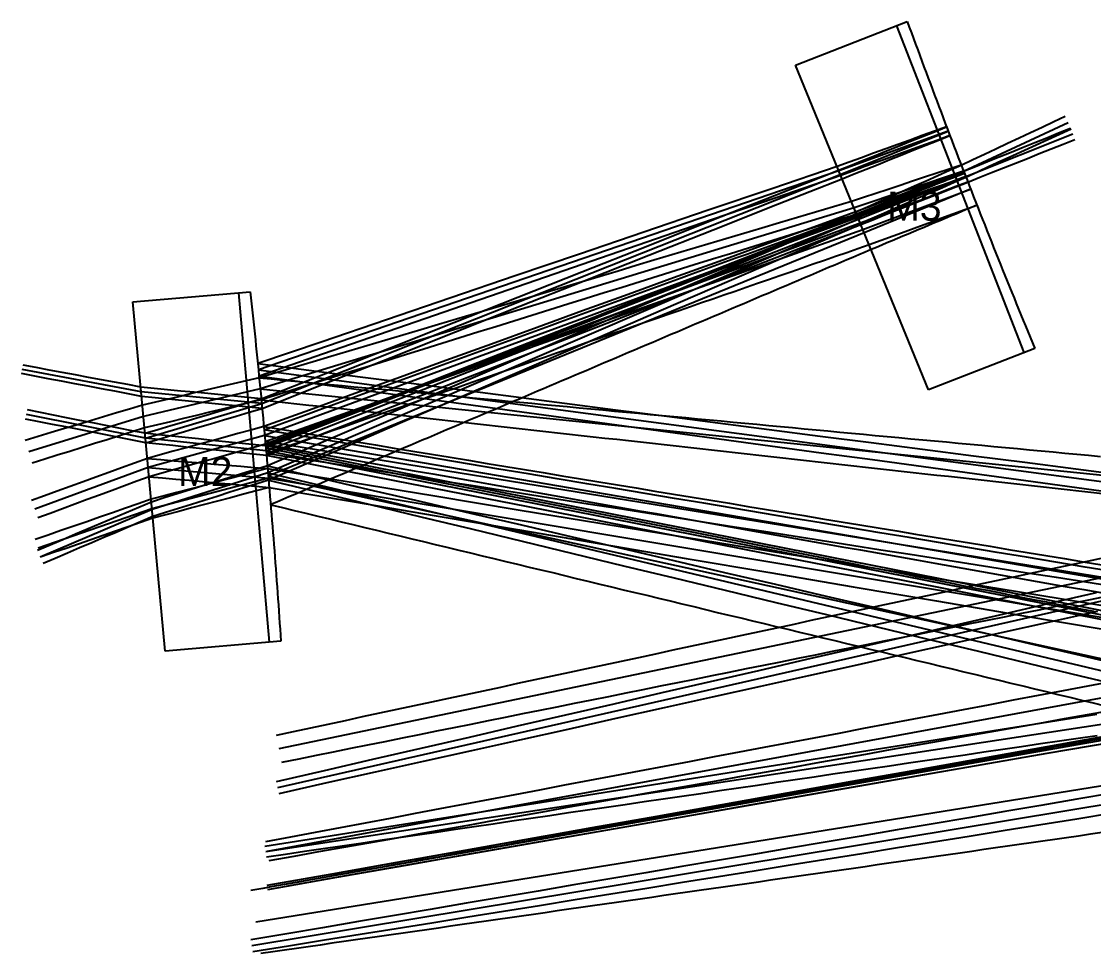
# Model space of a CAD drawing. Header units: millimetres. Extents: x -105 to 689, y -28 to 370.
# Drawn here: x -105.1 to 353.1, y -28.3 to 370.2 of the extents above; entities that cross this region are included whole.
import ezdxf

# ---------------------------------------------------------------- set-up
doc = ezdxf.new("R2010")
doc.units = ezdxf.units.MM
for name, color, linetype in [('main_beam', 255, 'Continuous'), ('main_beam_width', 255, 'Continuous'), ('Mirrors', 255, 'Continuous'), ('source_beam', 255, 'Continuous'), ('source_beam_width', 255, 'Continuous'), ('text', 255, 'Continuous')]:
    doc.layers.add(name, color=color, linetype=linetype)

msp = doc.modelspace()

# ---------------------------------------------------------------- linework, layer by layer
at = {"layer": 'main_beam'}
for p, q in [((297.59, 306.19), (342.32, 327)), ((291.04, 323.23), (244.27, 306.25)), ((244.89, 304.75), (291.04, 323.23)), ((298.51, 303.82), (344.25, 322.14)), ((244.27, 306.25), (-3.86, 221.25)), ((-2.45, 206.79), (244.89, 304.75)), ((297.59, 306.19), (250.76, 290.43)), ((252.45, 286.3), (297.59, 306.19)), ((298.51, 303.82), (252.45, 286.3)), ((252.72, 285.65), (298.51, 303.82)), ((254.51, 281.29), (300.61, 298.45)), ((300.61, 298.45), (255.1, 279.84)), ((250.76, 290.43), (-3.06, 213.14)), ((252.45, 286.3), (-1.18, 193.21)), ((-0.59, 186.64), (252.72, 285.65)), ((252.72, 285.65), (0.25, 177.18)), ((-0.94, 190.54), (254.51, 281.29)), ((255.1, 279.84), (0.37, 175.78)), ((-53.95, 211.87), (-104.8, 221.42)), ((-3.86, 221.25), (498.76, 154.61)), ((-2.45, 206.79), (-53.95, 211.87)), ((-3.06, 213.14), (-52.97, 201.27)), ((-3.06, 213.14), (498.41, 161.79)), ((-52.13, 192.06), (-2.45, 206.79)), ((-52.13, 192.06), (-102.96, 202.13)), ((-52.97, 201.27), (-102.02, 186.21)), ((-1.18, 193.21), (-50.97, 179.44)), ((-1.18, 193.21), (499.98, 107.35)), ((-0.59, 186.64), (-52.13, 192.06)), ((499.96, 109.3), (-0.94, 190.54)), ((499.94, 88.15), (-0.59, 186.64)), ((-50.97, 179.44), (-99.46, 161.66)), ((-50.97, 179.44), (0.44, 174.98)), ((0.44, 174.98), (-49.35, 161.84)), ((0.25, 177.18), (-49.33, 161.59)), ((0.25, 177.18), (499.29, 58.81)), ((0.37, 175.78), (499.53, 66.42)), ((0.44, 174.98), (499.97, 91.55)), ((-49.35, 161.84), (-97.99, 144.94)), ((-49.33, 161.59), (-97.12, 141.19)), ((498.41, 161.79), (4.88, 59.14)), ((498.76, 154.61), (4.29, 42.55)), ((499.98, 107.35), (-0.09, 15.36)), ((499.97, 91.55), (-0.69, 15.16)), ((0, 0), (499.94, 88.15)), ((499.53, 66.42), (-4.97, -14.85)), ((499.29, 58.81), (-6.7, -25.04))]:
    msp.add_line(p, q, dxfattribs=at)
at = {"layer": 'main_beam_width'}
for points in [[(296.6, 308.76), (301.54, 311.08), (306.48, 313.41), (311.42, 315.73), (316.36, 318.06), (321.31, 320.38), (326.25, 322.7), (331.19, 325.03), (336.13, 327.35), (341.07, 329.68)], [(290.32, 325.1), (285.12, 323.22), (279.92, 321.34), (274.71, 319.45), (269.51, 317.57), (264.3, 315.69), (259.1, 313.81), (253.9, 311.92), (248.69, 310.04), (243.49, 308.16)], [(244.13, 306.59), (249.26, 308.65), (254.4, 310.71), (259.53, 312.76), (264.66, 314.82), (269.79, 316.87), (274.93, 318.93), (280.06, 320.99), (285.19, 323.04), (290.32, 325.1)], [(291.75, 321.37), (286.56, 319.48), (281.37, 317.58), (276.18, 315.69), (271, 313.8), (265.81, 311.91), (260.62, 310.01), (255.43, 308.12), (250.24, 306.23), (245.06, 304.34)], [(245.64, 302.91), (250.76, 304.96), (255.89, 307.02), (261.01, 309.07), (266.13, 311.12), (271.26, 313.17), (276.38, 315.22), (281.5, 317.27), (286.63, 319.32), (291.75, 321.37)], [(297.61, 306.14), (302.69, 308.18), (307.76, 310.23), (312.84, 312.27), (317.91, 314.32), (322.99, 316.36), (328.06, 318.41), (333.14, 320.45), (338.21, 322.5), (343.28, 324.54)], [(298.59, 303.63), (303.58, 305.93), (308.58, 308.23), (313.58, 310.53), (318.58, 312.83), (323.57, 315.12), (328.57, 317.42), (333.57, 319.72), (338.57, 322.02), (343.56, 324.32)], [(299.41, 301.51), (304.5, 303.53), (309.59, 305.56), (314.68, 307.58), (319.77, 309.61), (324.85, 311.64), (329.94, 313.66), (335.03, 315.69), (340.12, 317.71), (345.21, 319.74)], [(243.49, 308.16), (215.98, 298.8), (188.47, 289.43), (160.95, 280.07), (133.44, 270.71), (105.93, 261.35), (78.42, 251.99), (50.91, 242.63), (23.39, 233.27), (-4.12, 223.91)], [(296.6, 308.76), (291.38, 307.03), (286.16, 305.29), (280.94, 303.56), (275.73, 301.83), (270.51, 300.1), (265.29, 298.37), (260.07, 296.64), (254.85, 294.9), (249.63, 293.17)], [(251.46, 288.72), (256.47, 290.95), (261.49, 293.18), (266.51, 295.4), (271.52, 297.63), (276.54, 299.85), (281.55, 302.08), (286.57, 304.31), (291.58, 306.53), (296.6, 308.76)], [(245.06, 304.34), (217.43, 294.81), (189.8, 285.29), (162.17, 275.76), (134.54, 266.23), (106.92, 256.71), (79.29, 247.18), (51.66, 237.65), (24.04, 228.12), (-3.59, 218.59)], [(-2.64, 208.84), (24.78, 219.69), (52.2, 230.55), (79.62, 241.41), (107.04, 252.27), (134.46, 263.14), (161.88, 274), (189.29, 284.86), (216.71, 295.73), (244.13, 306.59)], [(-2.25, 204.74), (25.29, 215.66), (52.83, 226.57), (80.37, 237.48), (107.92, 248.39), (135.46, 259.29), (163.01, 270.2), (190.55, 281.11), (218.09, 292.01), (245.64, 302.91)], [(297.61, 306.14), (292.49, 304.2), (287.36, 302.27), (282.23, 300.33), (277.1, 298.4), (271.97, 296.46), (266.84, 294.53), (261.72, 292.59), (256.59, 290.66), (251.46, 288.72)], [(251.8, 287.89), (256.89, 289.92), (261.98, 291.94), (267.07, 293.97), (272.16, 296), (277.25, 298.03), (282.34, 300.05), (287.43, 302.08), (292.52, 304.11), (297.61, 306.14)], [(251.83, 287.82), (256.95, 289.76), (262.08, 291.7), (267.2, 293.64), (272.33, 295.58), (277.45, 297.51), (282.58, 299.45), (287.7, 301.39), (292.83, 303.33), (297.95, 305.27)], [(298.59, 303.63), (293.4, 301.86), (288.21, 300.09), (283.02, 298.32), (277.83, 296.54), (272.64, 294.77), (267.45, 293), (262.26, 291.23), (257.07, 289.46), (251.88, 287.69)], [(297.95, 305.27), (295.66, 304.36), (293.37, 303.45), (291.08, 302.54), (288.79, 301.62), (286.5, 300.71), (284.21, 299.8), (281.92, 298.89), (279.63, 297.98), (277.34, 297.07), (275.05, 296.16), (272.76, 295.25), (270.47, 294.34), (268.18, 293.42), (265.89, 292.51), (263.6, 291.6), (261.31, 290.69), (259.02, 289.78), (256.73, 288.87), (254.44, 287.96), (252.15, 287.05)], [(253.44, 283.88), (258.46, 286.08), (263.48, 288.27), (268.49, 290.47), (273.51, 292.66), (278.52, 294.85), (283.54, 297.05), (288.56, 299.24), (293.57, 301.44), (298.59, 303.63)], [(299.41, 301.51), (294.31, 299.55), (289.2, 297.59), (284.09, 295.63), (278.98, 293.68), (273.87, 291.72), (268.77, 289.76), (263.66, 287.8), (258.55, 285.84), (253.44, 283.88)], [(253.64, 283.41), (258.73, 285.42), (263.81, 287.43), (268.9, 289.44), (273.98, 291.45), (279.07, 293.46), (284.15, 295.47), (289.24, 297.49), (294.33, 299.5), (299.41, 301.51)], [(249.63, 293.17), (241.96, 290.89), (234.29, 288.61), (226.62, 286.32), (218.95, 284.04), (211.28, 281.75), (203.61, 279.47), (195.94, 277.19), (188.27, 274.9), (180.59, 272.62), (172.92, 270.33), (165.25, 268.05), (157.58, 265.77), (149.91, 263.48), (142.24, 261.2), (134.57, 258.92), (126.9, 256.63), (119.22, 254.35), (111.55, 252.06), (103.88, 249.78), (96.21, 247.5), (88.54, 245.21), (80.87, 242.93), (73.2, 240.65), (65.53, 238.36), (57.86, 236.08), (50.18, 233.8), (42.51, 231.51), (34.84, 229.23), (27.17, 226.94), (19.5, 224.66), (11.83, 222.38), (4.16, 220.09), (-3.51, 217.81)], [(251.46, 288.72), (232, 281.67), (212.54, 274.61), (193.08, 267.55), (173.62, 260.5), (154.16, 253.44), (134.7, 246.39), (115.24, 239.33), (95.78, 232.27), (76.31, 225.22), (56.85, 218.16), (37.39, 211.11), (17.93, 204.05), (-1.53, 197)], [(257.18, 274.76), (262.31, 276.64), (267.43, 278.51), (272.55, 280.39), (277.67, 282.26), (282.79, 284.13), (287.91, 286.01), (293.03, 287.88), (298.15, 289.76), (303.28, 291.63)], [(303.28, 291.63), (301.01, 290.68), (298.75, 289.73), (296.49, 288.78), (294.23, 287.83), (291.97, 286.88), (289.71, 285.93), (287.45, 284.98), (285.19, 284.03), (282.93, 283.08), (280.67, 282.13), (278.41, 281.18), (276.15, 280.23), (273.89, 279.28), (271.63, 278.33), (269.36, 277.38), (267.1, 276.43), (264.84, 275.48), (262.58, 274.53), (260.32, 273.58), (258.06, 272.63)], [(251.88, 287.69), (244.17, 285.29), (236.46, 282.89), (228.75, 280.49), (221.04, 278.09), (213.32, 275.68), (205.61, 273.28), (197.9, 270.88), (190.19, 268.48), (182.48, 266.08), (174.77, 263.68), (167.05, 261.28), (159.34, 258.88), (151.63, 256.48), (143.92, 254.08), (136.21, 251.67), (128.49, 249.27), (120.78, 246.87), (113.07, 244.47), (105.36, 242.07), (97.65, 239.67), (89.94, 237.27), (82.22, 234.87), (74.51, 232.46), (66.8, 230.06), (59.09, 227.66), (51.38, 225.26), (43.66, 222.86), (35.95, 220.46), (28.24, 218.06), (20.53, 215.66), (12.82, 213.26), (5.11, 210.85), (-2.61, 208.45)], [(-1.4, 195.61), (3.29, 197.31), (7.98, 199.02), (12.67, 200.73), (17.36, 202.44), (22.05, 204.15), (26.74, 205.85), (31.43, 207.56), (36.12, 209.27), (40.8, 210.98), (45.49, 212.68), (50.18, 214.39), (54.87, 216.1), (59.56, 217.81), (64.25, 219.51), (68.94, 221.22), (73.63, 222.93), (78.32, 224.64), (83.01, 226.34), (87.7, 228.05), (92.39, 229.76), (97.08, 231.47), (101.77, 233.18), (106.46, 234.88), (111.15, 236.59), (115.84, 238.3), (120.53, 240.01), (125.21, 241.71), (129.9, 243.42), (134.59, 245.13), (139.28, 246.84), (143.97, 248.54), (148.66, 250.25), (153.35, 251.96), (158.04, 253.67), (162.73, 255.37), (167.42, 257.08), (172.11, 258.79), (176.8, 260.5), (181.49, 262.21), (186.18, 263.91), (190.87, 265.62), (195.56, 267.33), (200.25, 269.04), (204.94, 270.74), (209.62, 272.45), (214.31, 274.16), (219, 275.87), (223.69, 277.57), (228.38, 279.28), (233.07, 280.99), (237.76, 282.7), (242.45, 284.41), (247.14, 286.11), (251.83, 287.82)], [(-0.77, 188.68), (27.29, 199.7), (55.36, 210.72), (83.42, 221.74), (111.49, 232.76), (139.55, 243.79), (167.61, 254.81), (195.68, 265.84), (223.74, 276.86), (251.8, 287.89)], [(252.15, 287.05), (249.59, 286.04), (247.04, 285.04), (244.49, 284.04), (241.93, 283.04), (239.38, 282.04), (236.82, 281.03), (234.27, 280.03), (231.72, 279.03), (229.16, 278.03), (226.61, 277.03), (224.05, 276.02), (221.5, 275.02), (218.95, 274.02), (216.39, 273.02), (213.84, 272.02), (211.28, 271.01), (208.73, 270.01), (206.18, 269.01), (203.62, 268.01), (201.07, 267.01), (198.51, 266), (195.96, 265), (193.41, 264), (190.85, 263), (188.3, 262), (185.74, 260.99), (183.19, 259.99), (180.64, 258.99), (178.08, 257.99), (175.53, 256.99), (172.97, 255.98), (170.42, 254.98), (167.87, 253.98), (165.31, 252.98), (162.76, 251.98), (160.2, 250.97), (157.65, 249.97), (155.1, 248.97), (152.54, 247.97), (149.99, 246.97), (147.43, 245.96), (144.88, 244.96), (142.33, 243.96), (139.77, 242.96), (137.22, 241.96), (134.67, 240.95), (132.11, 239.95), (129.56, 238.95), (127, 237.95), (124.45, 236.95), (121.9, 235.94), (119.34, 234.94), (116.79, 233.94), (114.23, 232.94), (111.68, 231.94), (109.13, 230.93), (106.57, 229.93), (104.02, 228.93), (101.46, 227.93), (98.91, 226.93), (96.36, 225.92), (93.8, 224.92), (91.25, 223.92), (88.69, 222.92), (86.14, 221.92), (83.59, 220.91), (81.03, 219.91), (78.48, 218.91), (75.92, 217.91), (73.37, 216.91), (70.82, 215.9), (68.26, 214.9), (65.71, 213.9), (63.15, 212.9), (60.6, 211.9), (58.05, 210.89), (55.49, 209.89), (52.94, 208.89), (50.38, 207.89), (47.83, 206.89), (45.28, 205.88), (42.72, 204.88), (40.17, 203.88), (37.61, 202.88), (35.06, 201.88), (32.51, 200.87), (29.95, 199.87), (27.4, 198.87), (24.84, 197.87), (22.29, 196.87), (19.74, 195.86), (17.18, 194.86), (14.63, 193.86), (12.07, 192.86), (9.52, 191.86), (6.97, 190.85), (4.41, 189.85), (1.86, 188.85), (-0.7, 187.85)], [(251.8, 287.89), (223.82, 275.93), (195.84, 263.97), (167.86, 252.01), (139.88, 240.05), (111.9, 228.09), (83.92, 216.13), (55.94, 204.17), (27.96, 192.21), (-0.02, 180.25)], [(253.44, 283.89), (233.88, 276.62), (214.32, 269.35), (194.76, 262.09), (175.2, 254.82), (155.64, 247.55), (136.08, 240.29), (116.52, 233.02), (96.96, 225.75), (77.4, 218.48), (57.84, 211.22), (38.28, 203.95), (18.72, 196.68), (-0.84, 189.41)], [(-0.41, 184.6), (27.82, 195.58), (56.05, 206.56), (84.27, 217.54), (112.5, 228.52), (140.73, 239.5), (168.96, 250.48), (197.18, 261.46), (225.41, 272.43), (253.64, 283.41)], [(253.64, 283.41), (225.51, 271.26), (197.39, 259.12), (169.26, 246.97), (141.14, 234.83), (113.01, 222.68), (84.89, 210.54), (56.76, 198.39), (28.64, 186.24), (0.51, 174.09)], [(-0.48, 185.49), (4.29, 187.14), (9.06, 188.8), (13.83, 190.45), (18.6, 192.1), (23.37, 193.76), (28.15, 195.41), (32.92, 197.06), (37.69, 198.72), (42.46, 200.37), (47.23, 202.02), (52, 203.68), (56.78, 205.33), (61.55, 206.98), (66.32, 208.63), (71.09, 210.29), (75.86, 211.94), (80.63, 213.59), (85.41, 215.25), (90.18, 216.9), (94.95, 218.55), (99.72, 220.21), (104.49, 221.86), (109.26, 223.51), (114.04, 225.17), (118.81, 226.82), (123.58, 228.47), (128.35, 230.13), (133.12, 231.78), (137.89, 233.43), (142.67, 235.09), (147.44, 236.74), (152.21, 238.39), (156.98, 240.05), (161.75, 241.7), (166.52, 243.35), (171.3, 245.01), (176.07, 246.66), (180.84, 248.31), (185.61, 249.96), (190.38, 251.62), (195.15, 253.27), (199.93, 254.92), (204.7, 256.58), (209.47, 258.23), (214.24, 259.88), (219.01, 261.54), (223.78, 263.19), (228.56, 264.84), (233.33, 266.5), (238.1, 268.15), (242.87, 269.8), (247.64, 271.46), (252.41, 273.11), (257.19, 274.76)], [(258.06, 272.63), (255.47, 271.53), (252.88, 270.43), (250.28, 269.32), (247.69, 268.22), (245.1, 267.12), (242.51, 266.02), (239.91, 264.92), (237.32, 263.82), (234.73, 262.72), (232.13, 261.62), (229.54, 260.51), (226.95, 259.41), (224.36, 258.31), (221.76, 257.21), (219.17, 256.11), (216.58, 255.01), (213.99, 253.91), (211.39, 252.8), (208.8, 251.7), (206.21, 250.6), (203.62, 249.5), (201.02, 248.4), (198.43, 247.3), (195.84, 246.2), (193.25, 245.09), (190.65, 243.99), (188.06, 242.89), (185.47, 241.79), (182.88, 240.69), (180.28, 239.59), (177.69, 238.49), (175.1, 237.38), (172.51, 236.28), (169.91, 235.18), (167.32, 234.08), (164.73, 232.98), (162.14, 231.88), (159.54, 230.78), (156.95, 229.68), (154.36, 228.57), (151.77, 227.47), (149.17, 226.37), (146.58, 225.27), (143.99, 224.17), (141.4, 223.07), (138.8, 221.97), (136.21, 220.86), (133.62, 219.76), (131.02, 218.66), (128.43, 217.56), (125.84, 216.46), (123.25, 215.36), (120.65, 214.26), (118.06, 213.15), (115.47, 212.05), (112.88, 210.95), (110.28, 209.85), (107.69, 208.75), (105.1, 207.65), (102.51, 206.55), (99.91, 205.44), (97.32, 204.34), (94.73, 203.24), (92.14, 202.14), (89.54, 201.04), (86.95, 199.94), (84.36, 198.84), (81.77, 197.73), (79.17, 196.63), (76.58, 195.53), (73.99, 194.43), (71.4, 193.33), (68.8, 192.23), (66.21, 191.13), (63.62, 190.03), (61.03, 188.92), (58.43, 187.82), (55.84, 186.72), (53.25, 185.62), (50.66, 184.52), (48.06, 183.42), (45.47, 182.32), (42.88, 181.21), (40.29, 180.11), (37.69, 179.01), (35.1, 177.91), (32.51, 176.81), (29.91, 175.71), (27.32, 174.61), (24.73, 173.5), (22.14, 172.4), (19.54, 171.3), (16.95, 170.2), (14.36, 169.1), (11.77, 168), (9.17, 166.9), (6.58, 165.79), (3.99, 164.69), (1.4, 163.59)], [(-54.13, 213.86), (-59.72, 214.9), (-65.31, 215.94), (-70.91, 216.98), (-76.5, 218.02), (-82.09, 219.07), (-87.69, 220.11), (-93.28, 221.15), (-98.87, 222.19), (-104.46, 223.23)], [(-4.12, 223.91), (17.73, 221.09), (39.59, 218.28), (61.44, 215.46), (83.3, 212.65), (105.15, 209.83), (127.01, 207.02), (148.86, 204.2), (170.72, 201.39), (192.57, 198.57), (214.43, 195.76), (236.28, 192.94), (258.14, 190.13), (279.99, 187.32), (301.85, 184.5), (323.7, 181.69), (345.56, 178.87), (367.41, 176.06), (389.27, 173.25), (411.12, 170.43), (432.98, 167.62), (454.83, 164.81), (476.68, 161.99), (498.54, 159.18)], [(-53.76, 209.88), (-59.47, 210.96), (-65.18, 212.04), (-70.89, 213.12), (-76.6, 214.2), (-82.31, 215.28), (-88.02, 216.36), (-93.73, 217.44), (-99.44, 218.52), (-105.14, 219.6)], [(-3.52, 217.81), (-9.06, 216.52), (-14.61, 215.22), (-20.15, 213.93), (-25.7, 212.63), (-31.24, 211.33), (-36.79, 210.04), (-42.33, 208.74), (-47.88, 207.45), (-53.42, 206.15)], [(-3.59, 218.59), (18.26, 215.61), (40.11, 212.63), (61.96, 209.65), (83.81, 206.67), (105.66, 203.69), (127.51, 200.71), (149.36, 197.73), (171.21, 194.75), (193.06, 191.77), (214.91, 188.79), (236.76, 185.81), (258.61, 182.83), (280.46, 179.85), (302.31, 176.87), (324.16, 173.89), (346.01, 170.9), (367.86, 167.92), (389.71, 164.94), (411.56, 161.96), (433.41, 158.98), (455.26, 156), (477.11, 153.02), (498.96, 150.03)], [(-3.51, 217.81), (1.55, 217.34), (6.61, 216.86), (11.68, 216.39), (16.74, 215.92), (21.81, 215.44), (26.87, 214.97), (31.94, 214.5), (37, 214.03), (42.07, 213.55), (47.13, 213.08), (52.2, 212.61), (57.26, 212.13), (62.33, 211.66), (67.39, 211.19), (72.46, 210.72), (77.52, 210.24), (82.59, 209.77), (87.65, 209.3), (92.72, 208.82), (97.78, 208.35), (102.85, 207.88), (107.91, 207.41), (112.98, 206.93), (118.04, 206.46), (123.1, 205.99), (128.17, 205.51), (133.23, 205.04), (138.3, 204.57), (143.36, 204.1), (148.43, 203.62), (153.49, 203.15), (158.56, 202.68), (163.62, 202.2), (168.69, 201.73), (173.75, 201.26), (178.82, 200.79), (183.88, 200.31), (188.95, 199.84), (194.01, 199.37), (199.08, 198.89), (204.14, 198.42), (209.21, 197.95), (214.27, 197.48), (219.34, 197), (224.4, 196.53), (229.46, 196.06), (234.53, 195.59), (239.59, 195.11), (244.66, 194.64), (249.72, 194.17), (254.79, 193.69), (259.85, 193.22), (264.92, 192.75), (269.98, 192.28), (275.05, 191.8), (280.11, 191.33), (285.18, 190.86), (290.24, 190.38), (295.31, 189.91), (300.37, 189.44), (305.44, 188.97), (310.5, 188.49), (315.57, 188.02), (320.63, 187.55), (325.7, 187.07), (330.76, 186.6), (335.82, 186.13), (340.89, 185.66), (345.95, 185.18), (351.02, 184.71), (356.08, 184.24)], [(-2.64, 208.84), (-8.36, 209.39), (-14.08, 209.95), (-19.8, 210.51), (-25.53, 211.07), (-31.25, 211.63), (-36.97, 212.18), (-42.69, 212.74), (-48.41, 213.3), (-54.13, 213.86)], [(-2.25, 204.74), (-7.98, 205.32), (-13.7, 205.89), (-19.42, 206.46), (-25.15, 207.03), (-30.87, 207.6), (-36.59, 208.17), (-42.32, 208.74), (-48.04, 209.31), (-53.76, 209.88)], [(-2.61, 208.46), (-8.15, 207.12), (-13.7, 205.77), (-19.25, 204.43), (-24.79, 203.09), (-30.34, 201.75), (-35.88, 200.41), (-41.43, 199.07), (-46.98, 197.73), (-52.52, 196.39)], [(-52.31, 194.11), (-46.79, 195.74), (-41.28, 197.38), (-35.76, 199.02), (-30.24, 200.65), (-24.72, 202.29), (-19.2, 203.93), (-13.68, 205.56), (-8.16, 207.2), (-2.64, 208.84)], [(-2.61, 208.45), (2.46, 207.89), (7.52, 207.32), (12.59, 206.76), (17.65, 206.19), (22.72, 205.63), (27.78, 205.06), (32.85, 204.5), (37.92, 203.94), (42.98, 203.37), (48.05, 202.81), (53.11, 202.24), (58.18, 201.68), (63.24, 201.11), (68.31, 200.55), (73.37, 199.98), (78.44, 199.42), (83.5, 198.85), (88.57, 198.29), (93.63, 197.73), (98.7, 197.16), (103.76, 196.6), (108.83, 196.03), (113.89, 195.47), (118.96, 194.9), (124.02, 194.34), (129.09, 193.77), (134.15, 193.21), (139.22, 192.64), (144.28, 192.08), (149.35, 191.52), (154.42, 190.95), (159.48, 190.39), (164.55, 189.82), (169.61, 189.26), (174.68, 188.69), (179.74, 188.13), (184.81, 187.56), (189.87, 187), (194.94, 186.43), (200, 185.87), (205.07, 185.3), (210.13, 184.74), (215.2, 184.18), (220.26, 183.61), (225.33, 183.05), (230.39, 182.48), (235.46, 181.92), (240.52, 181.35), (245.59, 180.79), (250.65, 180.22), (255.72, 179.66), (260.78, 179.09), (265.85, 178.53), (270.91, 177.97), (275.98, 177.4), (281.04, 176.84), (286.11, 176.27), (291.18, 175.71), (296.24, 175.14), (301.31, 174.58), (306.37, 174.01), (311.44, 173.45), (316.5, 172.88), (321.57, 172.32), (326.63, 171.75), (331.7, 171.19), (336.76, 170.63), (341.83, 170.06), (346.89, 169.5), (351.96, 168.93), (357.02, 168.37)], [(-53.42, 206.15), (-58.99, 204.47), (-64.55, 202.8), (-70.12, 201.12), (-75.68, 199.45), (-81.25, 197.77), (-86.81, 196.1), (-92.38, 194.42), (-97.94, 192.75), (-103.51, 191.07)], [(-52.31, 194.11), (-57.9, 195.21), (-63.48, 196.32), (-69.07, 197.43), (-74.65, 198.53), (-80.24, 199.64), (-85.82, 200.75), (-91.41, 201.85), (-96.99, 202.96), (-102.58, 204.07)], [(-51.94, 190.02), (-46.42, 191.66), (-40.9, 193.29), (-35.38, 194.93), (-29.86, 196.57), (-24.34, 198.2), (-18.82, 199.84), (-13.29, 201.47), (-7.77, 203.11), (-2.25, 204.74)], [(-51.94, 190.02), (-57.65, 191.15), (-63.36, 192.28), (-69.07, 193.41), (-74.79, 194.54), (-80.5, 195.67), (-86.21, 196.8), (-91.92, 197.93), (-97.63, 199.06), (-103.35, 200.19)], [(-52.52, 196.38), (-57.86, 194.71), (-63.19, 193.04), (-68.52, 191.37), (-73.86, 189.7), (-79.19, 188.03), (-84.52, 186.36), (-89.86, 184.69), (-95.19, 183.01), (-100.52, 181.34)], [(-0.77, 188.67), (-6.5, 189.28), (-12.22, 189.88), (-17.95, 190.48), (-23.68, 191.09), (-29.41, 191.69), (-35.13, 192.3), (-40.86, 192.9), (-46.59, 193.5), (-52.31, 194.11)], [(-1.53, 197), (-7.06, 195.48), (-12.59, 193.97), (-18.13, 192.45), (-23.66, 190.93), (-29.19, 189.42), (-34.73, 187.9), (-40.26, 186.39), (-45.79, 184.87), (-51.33, 183.35)], [(-1.53, 196.99), (6.43, 195.68), (14.39, 194.37), (22.35, 193.05), (30.31, 191.74), (38.27, 190.43), (46.23, 189.12), (54.19, 187.8), (62.15, 186.49), (70.11, 185.18), (78.07, 183.86), (86.02, 182.55), (93.98, 181.24), (101.94, 179.92), (109.9, 178.61), (117.86, 177.3), (125.82, 175.98), (133.78, 174.67), (141.74, 173.36), (149.7, 172.04), (157.66, 170.73), (165.62, 169.42), (173.58, 168.11), (181.54, 166.79), (189.5, 165.48), (197.46, 164.17), (205.42, 162.85), (213.38, 161.54), (221.33, 160.23), (229.29, 158.91), (237.25, 157.6), (245.21, 156.29), (253.17, 154.98), (261.13, 153.66), (269.09, 152.35), (277.05, 151.04), (285.01, 149.72), (292.97, 148.41), (300.93, 147.1), (308.89, 145.78), (316.85, 144.47), (324.81, 143.16), (332.77, 141.85), (340.73, 140.53), (348.69, 139.22), (356.65, 137.91)], [(362.07, 134.82), (349.54, 136.91), (337, 139.01), (324.47, 141.1), (311.94, 143.2), (299.4, 145.3), (286.87, 147.39), (274.34, 149.49), (261.8, 151.58), (249.27, 153.68), (236.74, 155.78), (224.2, 157.87), (211.67, 159.97), (199.14, 162.06), (186.6, 164.16), (174.07, 166.26), (161.54, 168.35), (149, 170.45), (136.47, 172.54), (123.93, 174.64), (111.4, 176.74), (98.87, 178.83), (86.33, 180.93), (73.8, 183.03), (61.27, 185.12), (48.73, 187.22), (36.2, 189.32), (23.67, 191.41), (11.13, 193.51), (-1.4, 195.61)], [(-0.41, 184.6), (-6.13, 185.2), (-11.86, 185.8), (-17.58, 186.41), (-23.31, 187.01), (-29.03, 187.61), (-34.76, 188.22), (-40.49, 188.82), (-46.21, 189.42), (-51.94, 190.02)], [(-0.84, 189.42), (-6.37, 187.87), (-11.9, 186.33), (-17.43, 184.79), (-22.96, 183.24), (-28.49, 181.7), (-34.02, 180.16), (-39.55, 178.61), (-45.08, 177.07), (-50.61, 175.53)], [(-0.84, 189.41), (7.11, 188), (15.06, 186.59), (23.01, 185.17), (30.96, 183.76), (38.91, 182.35), (46.86, 180.94), (54.81, 179.53), (62.76, 178.11), (70.71, 176.7), (78.66, 175.29), (86.61, 173.88), (94.56, 172.46), (102.51, 171.05), (110.46, 169.64), (118.41, 168.23), (126.36, 166.81), (134.31, 165.4), (142.26, 163.99), (150.21, 162.58), (158.16, 161.16), (166.11, 159.75), (174.06, 158.34), (182.01, 156.93), (189.96, 155.51), (197.91, 154.1), (205.86, 152.69), (213.81, 151.28), (221.76, 149.86), (229.71, 148.45), (237.66, 147.04), (245.61, 145.63), (253.56, 144.21), (261.51, 142.8), (269.46, 141.39), (277.41, 139.97), (285.36, 138.56), (293.31, 137.15), (301.26, 135.74), (309.21, 134.32), (317.16, 132.91), (325.11, 131.5), (333.05, 130.09), (341, 128.67), (348.95, 127.26), (356.9, 125.85)], [(499.96, 90.13), (444.32, 101.06), (388.68, 112), (333.04, 122.94), (277.4, 133.88), (221.77, 144.83), (166.13, 155.79), (110.5, 166.75), (54.86, 177.71), (-0.77, 188.67)], [(-51.33, 183.35), (-56.83, 181.36), (-62.33, 179.36), (-67.83, 177.36), (-73.33, 175.37), (-78.83, 173.37), (-84.33, 171.38), (-89.83, 169.38), (-95.33, 167.39), (-100.83, 165.39)], [(-51.33, 183.35), (-45.61, 182.87), (-39.9, 182.39), (-34.19, 181.91), (-28.48, 181.43), (-22.76, 180.94), (-17.05, 180.46), (-11.34, 179.98), (-5.63, 179.5), (0.09, 179.02)], [(-0.69, 187.83), (4.36, 186.84), (9.42, 185.84), (14.48, 184.84), (19.53, 183.84), (24.59, 182.84), (29.65, 181.85), (34.7, 180.85), (39.76, 179.85), (44.82, 178.85), (49.88, 177.86), (54.93, 176.86), (59.99, 175.86), (65.05, 174.86), (70.1, 173.86), (75.16, 172.87), (80.22, 171.87), (85.27, 170.87), (90.33, 169.87), (95.39, 168.87), (100.45, 167.88), (105.5, 166.88), (110.56, 165.88), (115.62, 164.88), (120.67, 163.89), (125.73, 162.89), (130.79, 161.89), (135.85, 160.89), (140.9, 159.89), (145.96, 158.9), (151.02, 157.9), (156.07, 156.9), (161.13, 155.9), (166.19, 154.91), (171.24, 153.91), (176.3, 152.91), (181.36, 151.91), (186.42, 150.91), (191.47, 149.92), (196.53, 148.92), (201.59, 147.92), (206.64, 146.92), (211.7, 145.92), (216.76, 144.93), (221.81, 143.93), (226.87, 142.93), (231.93, 141.93), (236.99, 140.94), (242.04, 139.94), (247.1, 138.94), (252.16, 137.94), (257.21, 136.94), (262.27, 135.95), (267.33, 134.95), (272.38, 133.95), (277.44, 132.95), (282.5, 131.96), (287.56, 130.96), (292.61, 129.96), (297.67, 128.96), (302.73, 127.96), (307.78, 126.97), (312.84, 125.97), (317.9, 124.97), (322.95, 123.97), (328.01, 122.97), (333.07, 121.98), (338.13, 120.98), (343.18, 119.98), (348.24, 118.98), (353.3, 117.99)], [(362.35, 128.47), (349.84, 130.44), (337.33, 132.4), (324.82, 134.37), (312.31, 136.34), (299.8, 138.3), (287.28, 140.27), (274.77, 142.23), (262.26, 144.2), (249.75, 146.17), (237.24, 148.13), (224.73, 150.1), (212.21, 152.07), (199.7, 154.03), (187.19, 156), (174.68, 157.96), (162.17, 159.93), (149.66, 161.9), (137.14, 163.86), (124.63, 165.83), (112.12, 167.79), (99.61, 169.76), (87.1, 171.73), (74.59, 173.69), (62.07, 175.66), (49.56, 177.62), (37.05, 179.59), (24.54, 181.56), (12.03, 183.52), (-0.48, 185.49)], [(499.92, 86.18), (444.33, 97.13), (388.74, 108.08), (333.15, 119.02), (277.56, 129.96), (221.97, 140.9), (166.38, 151.83), (110.78, 162.76), (55.19, 173.68), (-0.41, 184.6)], [(0.09, 179.02), (-5.45, 177.56), (-10.98, 176.09), (-16.52, 174.63), (-22.05, 173.17), (-27.58, 171.71), (-33.12, 170.25), (-38.65, 168.79), (-44.18, 167.33), (-49.72, 165.87)], [(-0.02, 180.25), (-5.53, 178.53), (-11.04, 176.8), (-16.55, 175.07), (-22.06, 173.35), (-27.57, 171.62), (-33.08, 169.89), (-38.59, 168.17), (-44.1, 166.44), (-49.61, 164.71)], [(-0.02, 180.25), (21.69, 175.18), (43.41, 170.12), (65.13, 165.05), (86.84, 159.99), (108.56, 154.92), (130.27, 149.86), (151.99, 144.79), (173.71, 139.73), (195.42, 134.66), (217.14, 129.6), (238.86, 124.53), (260.57, 119.47), (282.29, 114.4), (304, 109.34), (325.72, 104.27), (347.44, 99.21), (369.15, 94.14), (390.87, 89.08), (412.59, 84.01), (434.3, 78.95), (456.02, 73.89), (477.74, 68.82), (499.45, 63.76)], [(0.09, 179.01), (35.79, 173.16), (71.5, 167.3), (107.21, 161.44), (142.92, 155.59), (178.62, 149.73), (214.33, 143.88), (250.04, 138.02), (285.75, 132.17), (321.46, 126.31), (357.16, 120.45), (392.87, 114.6), (428.58, 108.74), (464.29, 102.89), (500, 97.03)], [(-50.61, 175.53), (-55.88, 173.57), (-61.16, 171.61), (-66.43, 169.66), (-71.71, 167.7), (-76.99, 165.75), (-82.26, 163.79), (-87.54, 161.83), (-92.82, 159.88), (-98.09, 157.92)], [(-50.61, 175.53), (-44.9, 175.02), (-39.19, 174.51), (-33.48, 174), (-27.77, 173.49), (-22.06, 172.98), (-16.35, 172.47), (-10.64, 171.97), (-4.93, 171.46), (0.78, 170.95)], [(0.51, 174.1), (-4.99, 172.36), (-10.5, 170.62), (-16, 168.88), (-21.51, 167.15), (-27.02, 165.41), (-32.52, 163.67), (-38.03, 161.93), (-43.53, 160.2), (-49.04, 158.46)], [(0.78, 170.95), (-4.75, 169.49), (-10.28, 168.03), (-15.81, 166.57), (-21.33, 165.11), (-26.86, 163.65), (-32.39, 162.19), (-37.92, 160.73), (-43.45, 159.27), (-48.98, 157.81)], [(0.51, 174.09), (22.19, 168.87), (43.87, 163.64), (65.55, 158.41), (87.23, 153.19), (108.9, 147.96), (130.58, 142.73), (152.26, 137.5), (173.94, 132.28), (195.62, 127.05), (217.3, 121.82), (238.97, 116.59), (260.65, 111.36), (282.33, 106.14), (304.01, 100.91), (325.69, 95.68), (347.37, 90.45), (369.04, 85.22), (390.72, 79.99), (412.4, 74.77), (434.08, 69.54), (455.76, 64.31), (477.43, 59.08), (499.11, 53.85)], [(0.78, 170.95), (36.43, 164.89), (72.09, 158.82), (107.74, 152.76), (143.39, 146.7), (179.04, 140.64), (214.7, 134.57), (250.35, 128.51), (286, 122.45), (321.66, 116.39), (357.31, 110.32), (392.96, 104.26), (428.61, 98.2), (464.27, 92.13), (499.92, 86.07)], [(-49.72, 165.87), (-55.22, 163.95), (-60.73, 162.04), (-66.24, 160.13), (-71.74, 158.21), (-77.25, 156.3), (-82.76, 154.39), (-88.26, 152.48), (-93.77, 150.56), (-99.28, 148.65)], [(-49.61, 164.71), (-55.02, 162.41), (-60.44, 160.11), (-65.85, 157.81), (-71.26, 155.51), (-76.68, 153.21), (-82.09, 150.91), (-87.5, 148.61), (-92.91, 146.31), (-98.33, 144.01)], [(1.4, 163.58), (6.42, 162.37), (11.44, 161.16), (16.47, 159.95), (21.49, 158.74), (26.51, 157.52), (31.54, 156.31), (36.56, 155.1), (41.58, 153.89), (46.61, 152.68), (51.63, 151.47), (56.65, 150.26), (61.67, 149.05), (66.7, 147.84), (71.72, 146.63), (76.74, 145.42), (81.77, 144.2), (86.79, 142.99), (91.81, 141.78), (96.84, 140.57), (101.86, 139.36), (106.88, 138.15), (111.9, 136.94), (116.93, 135.73), (121.95, 134.52), (126.97, 133.31), (132, 132.09), (137.02, 130.88), (142.04, 129.67), (147.07, 128.46), (152.09, 127.25), (157.11, 126.04), (162.13, 124.83), (167.16, 123.62), (172.18, 122.41), (177.2, 121.2), (182.23, 119.99), (187.25, 118.77), (192.27, 117.56), (197.3, 116.35), (202.32, 115.14), (207.34, 113.93), (212.37, 112.72), (217.39, 111.51), (222.41, 110.3), (227.43, 109.09), (232.46, 107.88), (237.48, 106.66), (242.5, 105.45), (247.53, 104.24), (252.55, 103.03), (257.57, 101.82), (262.6, 100.61), (267.62, 99.4), (272.64, 98.19), (277.66, 96.98), (282.69, 95.77), (287.71, 94.56), (292.73, 93.34), (297.76, 92.13), (302.78, 90.92), (307.8, 89.71), (312.83, 88.5), (317.85, 87.29), (322.87, 86.08), (327.9, 84.87), (332.92, 83.66), (337.94, 82.45), (342.96, 81.23), (347.99, 80.02), (353.01, 78.81), (358.03, 77.6)], [(-48.98, 157.81), (-54.28, 155.96), (-59.58, 154.12), (-64.88, 152.28), (-70.19, 150.44), (-75.49, 148.59), (-80.79, 146.75), (-86.09, 144.91), (-91.39, 143.07), (-96.7, 141.22)], [(-49.04, 158.46), (-54.25, 156.23), (-59.46, 153.99), (-64.66, 151.76), (-69.87, 149.53), (-75.08, 147.3), (-80.29, 145.07), (-85.5, 142.84), (-90.71, 140.6), (-95.92, 138.37)], [(357.75, 140.92), (350.37, 139.34), (342.99, 137.75), (335.62, 136.17), (328.24, 134.59), (320.87, 133), (313.49, 131.42), (306.11, 129.83), (298.74, 128.25), (291.36, 126.67), (283.98, 125.08), (276.61, 123.5), (269.23, 121.92), (261.85, 120.33), (254.48, 118.75), (247.1, 117.17), (239.73, 115.58), (232.35, 114), (224.97, 112.41), (217.6, 110.83), (210.22, 109.25), (202.84, 107.66), (195.47, 106.08), (188.09, 104.5), (180.71, 102.91), (173.34, 101.33), (165.96, 99.74), (158.59, 98.16), (151.21, 96.58), (143.83, 94.99), (136.46, 93.41), (129.08, 91.83), (121.7, 90.24), (114.33, 88.66), (106.95, 87.08), (99.58, 85.49), (92.2, 83.91), (84.82, 82.32), (77.45, 80.74), (70.07, 79.16), (62.69, 77.57), (55.32, 75.99), (47.94, 74.41), (40.56, 72.82), (33.19, 71.24), (25.81, 69.66), (18.44, 68.07), (11.06, 66.49), (3.68, 64.9)], [(354.22, 125.9), (333.6, 121.14), (312.98, 116.38), (292.36, 111.63), (271.75, 106.87), (251.13, 102.12), (230.51, 97.36), (209.89, 92.61), (189.28, 87.86), (168.66, 83.1), (148.04, 78.35), (127.42, 73.59), (106.8, 68.84), (86.19, 64.08), (65.57, 59.33), (44.95, 54.58), (24.33, 49.82), (3.71, 45.07)], [(359.11, 124.44), (351.75, 122.96), (344.4, 121.48), (337.04, 120), (329.69, 118.52), (322.33, 117.04), (314.98, 115.56), (307.63, 114.07), (300.27, 112.59), (292.92, 111.11), (285.56, 109.63), (278.21, 108.15), (270.85, 106.67), (263.5, 105.19), (256.14, 103.71), (248.79, 102.23), (241.43, 100.75), (234.08, 99.27), (226.72, 97.79), (219.37, 96.31), (212.01, 94.83), (204.66, 93.35), (197.3, 91.87), (189.95, 90.39), (182.59, 88.91), (175.24, 87.42), (167.89, 85.94), (160.53, 84.46), (153.18, 82.98), (145.82, 81.5), (138.47, 80.02), (131.11, 78.54), (123.76, 77.06), (116.4, 75.58), (109.05, 74.1), (101.69, 72.62), (94.34, 71.14), (86.98, 69.66), (79.63, 68.18), (72.27, 66.7), (64.92, 65.22), (57.56, 63.74), (50.21, 62.25), (42.85, 60.77), (35.5, 59.29), (28.15, 57.81), (20.79, 56.33), (13.44, 54.85), (6.08, 53.37)], [(354.84, 117.95), (334.26, 113.37), (313.67, 108.79), (293.08, 104.2), (272.49, 99.62), (251.91, 95.04), (231.32, 90.45), (210.73, 85.87), (190.14, 81.29), (169.56, 76.7), (148.97, 72.12), (128.38, 67.53), (107.79, 62.95), (87.21, 58.36), (66.62, 53.78), (46.03, 49.19), (25.44, 44.61), (4.86, 40.02)], [(361.41, 88.03), (350.76, 86.02), (340.1, 84), (329.45, 81.98), (318.79, 79.96), (308.14, 77.94), (297.48, 75.92), (286.83, 73.9), (276.18, 71.88), (265.52, 69.86), (254.87, 67.85), (244.21, 65.83), (233.56, 63.81), (222.91, 61.79), (212.25, 59.77), (201.6, 57.75), (190.94, 55.73), (180.29, 53.71), (169.63, 51.7), (158.98, 49.68), (148.33, 47.66), (137.67, 45.64), (127.02, 43.62), (116.36, 41.6), (105.71, 39.58), (95.05, 37.56), (84.4, 35.55), (73.75, 33.53), (63.09, 31.51), (52.44, 29.49), (41.78, 27.47), (31.13, 25.45), (20.47, 23.43), (9.82, 21.42), (-0.83, 19.4)], [(-0.16, 0.89), (27.64, 5.79), (55.43, 10.71), (83.22, 15.63), (111.01, 20.57), (138.79, 25.51), (166.58, 30.46), (194.37, 35.41), (222.15, 40.37), (249.93, 45.33), (277.71, 50.3), (305.5, 55.27), (333.28, 60.25), (361.06, 65.22), (388.84, 70.2), (416.62, 75.18), (444.4, 80.16), (472.18, 85.14), (499.96, 90.13)], [(0.16, -0.89), (27.91, 4), (55.67, 8.88), (83.43, 13.75), (111.19, 18.61), (138.95, 23.47), (166.71, 28.31), (194.48, 33.15), (222.24, 37.99), (250.01, 42.82), (277.77, 47.65), (305.54, 52.47), (333.31, 57.29), (361.08, 62.11), (388.84, 66.93), (416.61, 71.74), (444.38, 76.56), (472.15, 81.37), (499.92, 86.18)], [(354.54, 73.92), (346.45, 72.64), (338.37, 71.36), (330.29, 70.07), (322.21, 68.79), (314.13, 67.51), (306.05, 66.22), (297.97, 64.94), (289.89, 63.65), (281.81, 62.37), (273.72, 61.09), (265.64, 59.8), (257.56, 58.52), (249.48, 57.23), (241.4, 55.95), (233.32, 54.67), (225.24, 53.38), (217.16, 52.1), (209.07, 50.81), (200.99, 49.53), (192.91, 48.25), (184.83, 46.96), (176.75, 45.68), (168.67, 44.4), (160.59, 43.11), (152.51, 41.83), (144.42, 40.54), (136.34, 39.26), (128.26, 37.98), (120.18, 36.69), (112.1, 35.41), (104.02, 34.13), (95.94, 32.84), (87.86, 31.56), (79.78, 30.28), (71.69, 28.99), (63.61, 27.71), (55.53, 26.43), (47.45, 25.14), (39.37, 23.86), (31.29, 22.58), (23.21, 21.29), (15.13, 20.01), (7.04, 18.73), (-1.04, 17.44)], [(361.88, 75.78), (351.26, 73.89), (340.63, 71.99), (330.01, 70.1), (319.38, 68.2), (308.76, 66.3), (298.14, 64.41), (287.51, 62.51), (276.89, 60.62), (266.26, 58.72), (255.64, 56.83), (245.01, 54.93), (234.39, 53.03), (223.76, 51.14), (213.14, 49.24), (202.52, 47.35), (191.89, 45.45), (181.27, 43.55), (170.64, 41.66), (160.02, 39.76), (149.39, 37.87), (138.77, 35.97), (128.14, 34.08), (117.52, 32.18), (106.9, 30.28), (96.27, 28.39), (85.65, 26.49), (75.02, 24.6), (64.4, 22.7), (53.77, 20.8), (43.15, 18.91), (32.52, 17.01), (21.9, 15.12), (11.28, 13.22), (0.65, 11.32)], [(354.68, 64.83), (346.61, 63.65), (338.54, 62.47), (330.48, 61.29), (322.41, 60.11), (314.34, 58.93), (306.27, 57.75), (298.2, 56.57), (290.13, 55.39), (282.06, 54.21), (273.99, 53.03), (265.93, 51.85), (257.86, 50.67), (249.79, 49.49), (241.72, 48.31), (233.65, 47.13), (225.58, 45.95), (217.51, 44.76), (209.44, 43.58), (201.38, 42.4), (193.31, 41.22), (185.24, 40.04), (177.17, 38.86), (169.1, 37.68), (161.03, 36.5), (152.96, 35.32), (144.89, 34.14), (136.83, 32.96), (128.76, 31.78), (120.69, 30.6), (112.62, 29.42), (104.55, 28.24), (96.48, 27.06), (88.41, 25.88), (80.34, 24.69), (72.28, 23.51), (64.21, 22.33), (56.14, 21.15), (48.07, 19.97), (40, 18.79), (31.93, 17.61), (23.86, 16.43), (15.8, 15.25), (7.73, 14.07), (-0.34, 12.88)], [(356.53, 63.53), (351.41, 62.62), (346.29, 61.7), (341.16, 60.79), (336.04, 59.87), (330.92, 58.96), (325.8, 58.04), (320.68, 57.13), (315.55, 56.22), (310.43, 55.3), (305.31, 54.39), (300.19, 53.47), (295.07, 52.56), (289.94, 51.64), (284.82, 50.73), (279.7, 49.82), (274.58, 48.9), (269.46, 47.99), (264.33, 47.07), (259.21, 46.16), (254.09, 45.24), (248.97, 44.33), (243.84, 43.42), (238.72, 42.5), (233.6, 41.59), (228.48, 40.67), (223.36, 39.76), (218.23, 38.84), (213.11, 37.93), (207.99, 37.02), (202.87, 36.1), (197.75, 35.19), (192.62, 34.27), (187.5, 33.36), (182.38, 32.44), (177.26, 31.53), (172.13, 30.61), (167.01, 29.7), (161.89, 28.79), (156.77, 27.87), (151.65, 26.96), (146.52, 26.04), (141.4, 25.13), (136.28, 24.21), (131.16, 23.3), (126.04, 22.39), (120.91, 21.47), (115.79, 20.56), (110.67, 19.64), (105.55, 18.73), (100.43, 17.81), (95.3, 16.9), (90.18, 15.99), (85.06, 15.07), (79.94, 14.16), (74.81, 13.24), (69.69, 12.33), (64.57, 11.41), (59.45, 10.5), (54.33, 9.59), (49.2, 8.67), (44.08, 7.76), (38.96, 6.84), (33.84, 5.93), (28.72, 5.01), (23.59, 4.1), (18.47, 3.19), (13.35, 2.27), (8.23, 1.36), (3.1, 0.44), (-2.02, -0.47), (-7.14, -1.39)], [(361.3, 40.23), (345.95, 37.62), (330.6, 35.01), (315.24, 32.39), (299.89, 29.78), (284.54, 27.16), (269.19, 24.55), (253.84, 21.94), (238.49, 19.32), (223.14, 16.71), (207.79, 14.09), (192.44, 11.48), (177.09, 8.87), (161.74, 6.25), (146.39, 3.64), (131.04, 1.03), (115.68, -1.59), (100.33, -4.2), (84.98, -6.81), (69.63, -9.43), (54.28, -12.04), (38.93, -14.65), (23.58, -17.27), (8.23, -19.88), (-7.12, -22.49)], [(361.28, 31.65), (345.96, 29.18), (330.65, 26.71), (315.33, 24.25), (300.02, 21.78), (284.7, 19.31), (269.39, 16.84), (254.07, 14.37), (238.76, 11.91), (223.44, 9.44), (208.13, 6.97), (192.81, 4.5), (177.5, 2.03), (162.18, -0.43), (146.87, -2.9), (131.56, -5.37), (116.24, -7.84), (100.93, -10.31), (85.61, -12.78), (70.3, -15.25), (54.98, -17.71), (39.67, -20.18), (24.35, -22.65), (9.04, -25.12), (-6.28, -27.59)], [(356.85, 23.39), (351.78, 22.66), (346.72, 21.93), (341.65, 21.2), (336.59, 20.47), (331.52, 19.75), (326.46, 19.02), (321.39, 18.29), (316.32, 17.56), (311.26, 16.83), (306.19, 16.11), (301.13, 15.38), (296.06, 14.65), (291, 13.92), (285.93, 13.19), (280.87, 12.46), (275.8, 11.74), (270.73, 11.01), (265.67, 10.28), (260.6, 9.55), (255.54, 8.82), (250.47, 8.1), (245.41, 7.37), (240.34, 6.64), (235.28, 5.91), (230.21, 5.18), (225.15, 4.45), (220.08, 3.73), (215.01, 3), (209.95, 2.27), (204.88, 1.54), (199.82, 0.81), (194.75, 0.09), (189.69, -0.64), (184.62, -1.37), (179.56, -2.1), (174.49, -2.83), (169.42, -3.55), (164.36, -4.28), (159.29, -5.01), (154.23, -5.74), (149.16, -6.47), (144.1, -7.2), (139.03, -7.92), (133.97, -8.65), (128.9, -9.38), (123.84, -10.11), (118.77, -10.84), (113.7, -11.56), (108.64, -12.29), (103.57, -13.02), (98.51, -13.75), (93.44, -14.48), (88.38, -15.21), (83.31, -15.93), (78.25, -16.66), (73.18, -17.39), (68.11, -18.12), (63.05, -18.85), (57.98, -19.57), (52.92, -20.3), (47.85, -21.03), (42.79, -21.76), (37.72, -22.49), (32.66, -23.22), (27.59, -23.94), (22.53, -24.67), (17.46, -25.4), (12.39, -26.13), (7.33, -26.86), (2.26, -27.58), (-2.8, -28.31)]]:
    msp.add_lwpolyline(points, dxfattribs=at)
at = {"layer": 'Mirrors'}
for p, q in [((225.7, 351.53), (273.5, 370.17)), ((268.85, 368.35), (323.33, 228.6)), ((282.63, 212.73), (225.7, 351.53)), ((-57.47, 250.26), (-7.34, 254.64)), ((-12.32, 254.21), (0.76, 104.78)), ((-43.75, 100.89), (-57.47, 250.26)), ((327.99, 230.42), (282.63, 212.73)), ((5.74, 105.22), (-43.75, 100.89))]:
    msp.add_line(p, q, dxfattribs=at)
for points in [[(273.5, 370.17), (274.39, 367.74), (275.28, 365.31), (276.18, 362.88), (277.07, 360.46), (277.97, 358.03), (278.86, 355.6), (279.76, 353.18), (280.66, 350.75), (281.57, 348.33), (282.47, 345.91), (283.38, 343.48), (284.29, 341.06), (285.2, 338.64), (286.11, 336.22), (287.02, 333.8), (287.94, 331.38), (288.85, 328.96), (289.77, 326.55), (290.69, 324.13), (291.62, 321.71), (292.54, 319.3), (293.47, 316.88), (294.4, 314.47), (295.33, 312.06), (296.26, 309.64), (297.19, 307.23), (298.12, 304.82), (299.06, 302.41), (300, 300), (300, 300), (300.94, 297.59), (301.88, 295.18), (302.83, 292.77), (303.77, 290.37), (304.72, 287.96), (305.67, 285.56), (306.62, 283.15), (307.57, 280.75), (308.53, 278.34), (309.48, 275.94), (310.44, 273.54), (311.4, 271.14), (312.36, 268.73), (313.33, 266.33), (314.29, 263.93), (315.26, 261.54), (316.23, 259.14), (317.2, 256.74), (318.17, 254.34), (319.14, 251.95), (320.12, 249.55), (321.1, 247.16), (322.08, 244.76), (323.06, 242.37), (324.04, 239.98), (325.03, 237.59), (326.01, 235.2), (327, 232.8), (327.99, 230.42)], [(-7.34, 254.64), (-7.06, 252.07), (-6.78, 249.5), (-6.5, 246.93), (-6.23, 244.36), (-5.96, 241.78), (-5.69, 239.21), (-5.42, 236.64), (-5.15, 234.07), (-4.89, 231.49), (-4.63, 228.92), (-4.37, 226.35), (-4.11, 223.77), (-3.85, 221.2), (-3.6, 218.63), (-3.34, 216.05), (-3.09, 213.48), (-2.84, 210.9), (-2.59, 208.33), (-2.35, 205.76), (-2.11, 203.18), (-1.86, 200.61), (-1.62, 198.03), (-1.39, 195.46), (-1.15, 192.88), (-0.92, 190.3), (-0.68, 187.73), (-0.45, 185.15), (-0.23, 182.58), (0, 180), (0, 180), (0.22, 177.42), (0.45, 174.85), (0.67, 172.27), (0.89, 169.69), (1.1, 167.12), (1.32, 164.54), (1.53, 161.96), (1.74, 159.38), (1.95, 156.81), (2.16, 154.23), (2.36, 151.65), (2.57, 149.07), (2.77, 146.49), (2.97, 143.91), (3.17, 141.34), (3.36, 138.76), (3.56, 136.18), (3.75, 133.6), (3.94, 131.02), (4.13, 128.44), (4.31, 125.86), (4.5, 123.28), (4.68, 120.7), (4.86, 118.12), (5.04, 115.54), (5.22, 112.96), (5.39, 110.38), (5.56, 107.8), (5.74, 105.22)]]:
    msp.add_lwpolyline(points, dxfattribs=at)
at = {"layer": 'source_beam'}
msp.add_line((0, 0), (295.44, 52.09), dxfattribs=at)
at = {"layer": 'source_beam_width'}
for points in [[(-0.16, 0.89), (29.39, 6.1), (58.93, 11.33), (88.47, 16.56), (118.01, 21.81), (147.54, 27.07), (177.08, 32.33), (206.61, 37.6), (236.14, 42.87), (265.68, 48.15), (295.21, 53.43)], [(0.16, -0.89), (29.7, 4.32), (59.25, 9.51), (88.8, 14.69), (118.35, 19.87), (147.9, 25.03), (177.45, 30.19), (207.01, 35.34), (236.56, 40.48), (266.12, 45.62), (295.68, 50.76)]]:
    msp.add_lwpolyline(points, dxfattribs=at)

# ---------------------------------------------------------------- texts
at = {"layer": 'text'}
for s, p in [('M3', (264.96, 284.96)), ('M2', (-38.21, 171.5))]:
    msp.add_text(s, height=12.5, dxfattribs=at).set_placement(p)

doc.saveas('drawing.dxf')
